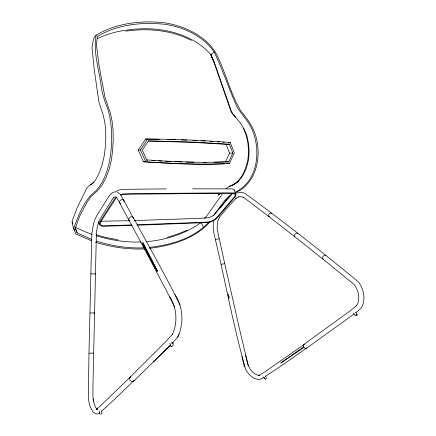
<?xml version="1.0" encoding="UTF-8"?>
<svg xmlns="http://www.w3.org/2000/svg" width="436" height="436" viewBox="0 0 436 436"><rect width="100%" height="100%" fill="white"/><g stroke="black" fill="none" stroke-linecap="round" stroke-linejoin="round"><path stroke-width="0.65" d="M171.637 343.432L171.708 342.429M131.912 225.434L102.749 226.3L100.569 225.755L99.484 224.785L99.321 223.199L101.283 219.64L112.755 201.525L116.27 196.952M124.037 201.917L123.808 200.326L120.369 194.407M235.227 192.941C256.368 183.469 261.693 157.26 255.965 136.675C253.196 126.99 247.348 118.69 240.89 111.115C231.325 95.075 226.736 76.474 218.97 59.525C210.599 38.014 186.924 26.612 165.391 22.906C141.994 20.16 116.69 22.841 96.187 35.125C92.824 52.364 99.381 70.005 101.31 87.118C102.373 93.626 104.16 99.937 106.716 106.013C111.867 120.107 112.281 135.367 111.044 150.175C109.692 164.595 105.894 179.637 96.034 190.685C84.159 199.862 78.763 214.588 73.782 228.251L75.701 233.941L91.707 240.841M213.842 220.807C212.272 227.014 213.913 233.374 215.351 239.424C225.554 282.572 233.483 326.455 245.566 369.063C248.52 375.434 257.376 383.331 264.178 377.135M91.871 239.5L77.074 232.906L75.374 227.848L80.017 215.488L86.862 202.522L90.743 196.87L97.609 190.625L102.04 185.131L106.079 177.556L109.338 168.792L111.436 159.849L112.63 150.355L113.218 139.912L113.055 129.65L112.019 120.668L110.357 112.94L104.929 97.075L99.021 65.395L96.378 44.368L97.55 36.428C117.671 24.225 142.665 21.789 165.675 24.405C184.275 27.441 203.198 36.161 214.196 51.982L210.975 54.713L210.861 55.252L214.207 62.784L230.862 111.12L232.284 113.556L235.473 117.339M172.667 342.74L177.67 337.23C184.09 323.844 183.218 307.037 174.978 294.583M177.67 337.23L179.06 334.248M203.252 162.41L228.687 161.838L232.808 153.074L229.483 144.196L195.284 142.147L148.534 140.828L142.272 150.115L146.758 159.903L166.329 161.135L193.982 162.203M213.874 162.334L225.456 161.876L229.554 153.172L226.219 144.36L192.123 142.332L148.218 141.073M143.471 161.761C172.051 163.206 200.724 165.233 229.352 163.555L234.334 153.047L230.235 142.468C202.119 140.25 173.871 139.084 145.679 139.057L138.267 150.077L143.471 161.761C170.378 163.576 197.383 165.021 224.344 163.713M134.332 380.219L115.693 398.27L101.61 411.121M116.516 197.203L142.349 245.021L169.593 296.72L169.408 296.327C176.831 307.462 177.992 322.433 172.389 334.548L172.612 334.085L166.056 341.334L130.004 377.303C128.418 379.434 131.361 382.726 133.607 381.189L170.438 345.149M138.267 150.077L140.457 149.973L147.809 138.893M222.224 194.145L205.46 217.755M116.347 197.721L102.16 219.602L100.236 223.074L100.378 224.458L101.332 225.319L103.218 225.794L131.585 224.96M220.382 207.999L226.077 200.353L230.895 195.399M213.645 215.498C219.799 208.272 223.995 198.74 232.426 193.867M209.999 221.859C194.985 238.819 171.37 245.746 149.537 248.346M226.028 188.75L228.377 186.919L232.78 185.098L238.045 181.785L242.836 175.604L246.525 167.86L248.531 159.974L249.13 151.935L248.607 143.689L246.907 135.819L244.013 128.903L240.323 122.941L232.922 113.872L231.336 111.218L214.19 62.114L210.975 54.713L208.926 52.538A100.204 78.387 -69.7 0 0 191.415 39.491C171.462 28.978 148.142 26.89 126.075 30.177A101.692 93.277 -61.3 0 0 98.71 37.987L96.972 38.809M306.884 347.841L283.574 364.251L265.382 376.426M232.339 193.279L213.558 215.199L211.613 216.512L208.637 217.7L200.506 218.332L134.223 220.567M96.187 35.125L94.252 37.294L93.397 39.333L92.012 47.677L94.269 69.733L98.912 102.029L103.141 114.919L104.635 121.366L105.594 128.92L105.817 137.656L105.343 146.883L104.204 155.919L102.171 164.781L99.016 173.484L95.331 180.384L91.658 183.981L88.612 186.025L86.769 188.205L76.932 208.141L72.071 221.363L72.398 224.404L74.278 230.213M204.337 218.376L205.618 217.03M149.455 247.37C170.481 244.956 193.175 238.71 208.125 222.851M153.57 361.869L170.362 345.225M130.004 377.303L130.98 376.606M130.44 376.878L100.602 405.731L96.143 409.497L97.255 409.093M94.176 182.215L90.388 185M220.196 193.366L218.191 195.175L220.126 193.437M354.212 313.936L306.622 348.179C304.731 349.329 302.295 346.195 303.696 344.56L348.887 311.8L356.779 305.451L356.566 305.745C360.801 299.145 358.447 290.354 354.321 284.708C317.948 254.738 280.893 225.396 243.234 197.132L243.588 197.274L240.051 196.631L238.17 196.996L238.552 196.87L235.914 198.276L236.214 198.037L227.412 207.727L219.248 217.564L219.395 217.286L217.673 221.717L217.117 226.933L217.286 229.723L224.714 263.567L239.647 329.605L248.16 365.27L245.604 355.302M355.76 312.683L360.904 308.497C366.202 300.306 364.038 289.139 358.305 281.76C321.256 251.354 283.509 221.439 244.803 193.279C242.416 192.369 239.718 192.2 237.266 192.979M99.522 412.788L97.942 413.906L95.735 413.851L92.808 411.818L90.143 406.744L89.004 402.346L88.295 397.06L88.971 353.176L91.833 233.751L93.604 223.428L95.059 219.046L96.819 215.564L109.676 195.061L111.91 192.979L114.744 191.878M115.159 192.063L118.854 190.058L122.151 189.328L166.383 188.902M303.614 346.925L280.779 363.008L303.952 347.427M232.78 185.098L238.045 181.785M234.633 192.581C258.096 181.534 261.453 150.371 251.774 128.849C248.177 120.952 241.991 114.777 237.304 107.594C229.031 89.298 222.894 70.087 214.196 51.982M187.186 230.17L178.188 233.876L167.266 237.358M115.442 196.445L113.306 197.939L113.611 197.541L112.286 199.394L99.67 219.668L97.501 226.022L96.405 232.41L92.972 384.329L92.912 396.564L93.549 401.267L93.173 399M229.423 186.183C240.743 182.804 245.561 170.367 247.828 159.816C249.223 149.117 248.242 137.869 243.206 128.184M263.644 376.971L265.192 379.064L266.347 378.459L266.309 377.69M221.21 264.167C220.229 264.576 225.543 263.557 224.278 263.584M120.352 194.609L123.661 193.867L132.468 193.606L226.9 192.859L233.87 192.979L236.018 194.058L235.631 196.255L218.785 215.984L215.771 219.204L211.313 221.701L208.708 222.36L201.688 222.774L137.318 225.232M120.527 195.094L123.437 194.44L132.108 194.178L207.487 193.48L233.309 193.491L235.195 194.429L234.846 196.353L218.104 215.994L215.155 219.145L211.242 221.335L208.98 221.908L202.07 222.311L136.997 224.763M93.402 353.051L89.167 353.231M215.706 239.32L215.351 239.424L219.052 238.835M304.492 344.277L264.925 371.799L258.924 375.494L259.692 375.205L258.379 375.271L258.777 375.336L256.079 374.617L252.39 371.859L250.057 368.883L248.155 365.232M323.109 258.777L322.259 258.532C322.16 256.891 323.986 255.027 325.643 255.229L325.877 255.747M146.447 241.637C165.898 240.111 185.18 233.86 201.16 222.524L203.617 227.57M126.004 31.152C148.071 27.969 171.337 30.062 191.355 40.412M93.958 313.004L94.378 312.961L90.05 313.004M228.437 142.567L230.235 142.468M226.219 144.36L229.483 144.196M94.825 273.961L95.239 273.928L90.961 273.841M229.554 153.172L232.808 153.074M129.497 220.72L100.749 221.21M269.644 216.752C266.925 216.507 269.933 211.624 271.704 213.308M225.456 161.876L228.687 161.838M145.014 248.858C128.239 249.73 111.458 247.168 95.446 242.225M226.704 163.576L229.352 163.555M144.262 247.812C127.982 248.596 111.73 245.899 96.203 241.119M192.712 188.81L232.11 188.897L234.263 189.992L236.018 194.058M141.242 241.98C126.08 242.558 110.918 240.22 96.427 235.811M206.446 162.377L186.101 162.094M145.679 139.057L159.353 139.297M182.041 161.969L174.64 161.702M167.462 139.482L175.457 139.733M181.485 139.945L186.897 140.163M165.337 161.271L171.321 161.549M192.985 140.408L197.541 140.621M201.448 140.806L205.356 140.997M209.983 141.269L213.291 141.46M151.842 160.475L155.221 160.682M158.606 160.889L161.985 161.097M146.523 160.132L147.837 160.225M217.215 141.722L219.771 141.923M222.965 142.18L224.24 142.283M117.938 239.827L105.196 237.32L96.062 234.808M294.872 236.841L294.562 236.737C293.553 235.233 295.728 232.731 297.396 233.167L297.706 233.729M92.11 234.432L85.985 232.137L75.199 227.189L75.57 228.775M96.994 409.066L97.522 409.273L96.345 408.445L95.162 406.456L93.506 401.011M117.388 192.194L119.998 194.009M129.923 220.834C126.674 219.237 131.318 214.806 133.28 217.444C148.916 246.482 165.38 275.111 179.921 304.72L180.084 305.058M120.668 203.732C117.453 202.184 121.818 197.633 123.808 200.326L133.563 218.452M265.192 379.064L264.603 378.579L264.848 378.83M265.284 376.023L265.895 376.889M353.22 313.026L355.553 315.898L356.959 315.163L355.912 312.29M142.207 243.484L156.028 269.464M169.408 296.327L174.504 306.884M140.457 149.973L145.815 161.729M210.975 54.713L214.207 62.784M75.695 229.298L77.074 232.906M244.509 366.785L241.86 356.588M72.272 222.011L72.67 223.303M98.476 221.57L99.239 224.088M169.806 343.176L170.601 345.764L171.125 346.298L172.269 346.282L173.147 345.23L172.749 342.418M234.263 189.992L234.405 190.576M172.999 343.742L172.71 342.206M99.234 411.361L99.79 413.764L100.215 414.2L101.201 414.135L101.877 413.312L101.702 410.876M229.047 297.123L228.938 298.295L228.055 294.42L229.047 297.123M157.407 270.92L157.096 271.475L156.72 270.195L157.407 270.92L142.926 242.443L142.496 242.939L157.407 270.92M171.125 346.298L170.52 345.53L171.125 346.298M356.953 314.694L356.877 314.28L356.959 315.163L356.953 314.694"/></g></svg>
